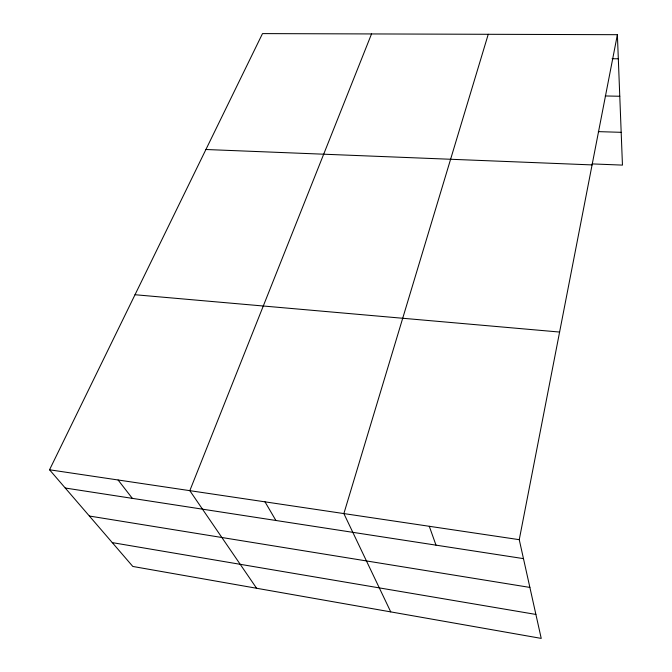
<?xml version="1.0" encoding="UTF-8"?>
<svg xmlns="http://www.w3.org/2000/svg" width="672" height="672" viewBox="0 0 672 672"><rect width="100%" height="100%" fill="white"/><g stroke="black" fill="none" stroke-linecap="round" stroke-linejoin="round"><path stroke-width="1.01" d="M519.254 539.675L617.383 34.692L262.5 33.6L49.543 469.787L132.812 566.454L541.229 638.4L519.254 539.675L49.543 469.787M488.242 34.297L343.871 513.584L390.743 611.89M371.532 33.936L189.823 490.661L256.595 588.26M612.091 58.733L618.324 58.792M605.237 95.962L619.777 96.256M598.298 131.628L621.18 132.325M592.166 163.909L622.457 165.11L617.383 34.692M205.909 149.503L592.082 164.909M135.005 294.731L559.6 332.052M65.251 488.023L523.471 558.625M89.376 516.029L529.88 587.42M112.274 542.615L535.895 614.435M118.079 479.984L132.342 498.364M265.003 501.841L275.898 520.481M429.29 526.294L435.994 545.143"/></g></svg>
